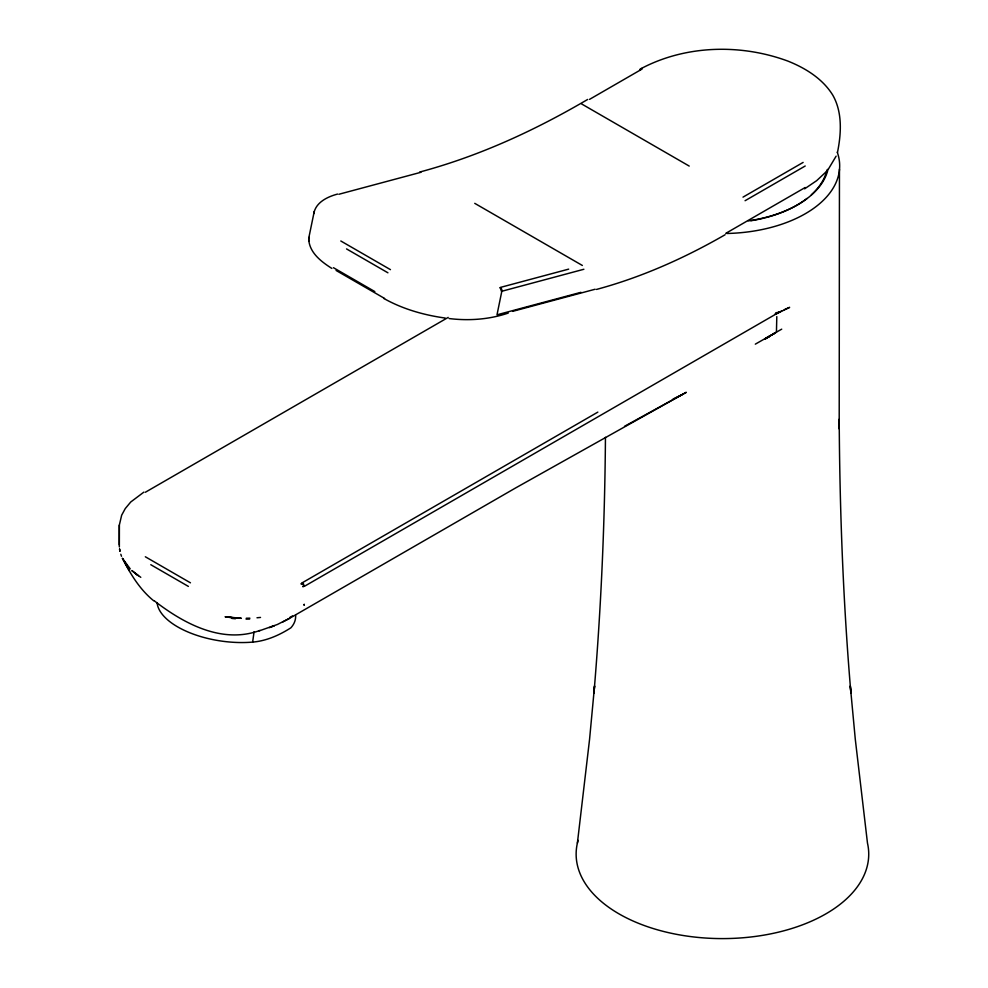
<?xml version="1.0" encoding="UTF-8"?>
<svg xmlns="http://www.w3.org/2000/svg" width="988" height="988" viewBox="0 0 988 988"><rect width="100%" height="100%" fill="white"/><g stroke="black" fill="none" stroke-linecap="round" stroke-linejoin="round"><path stroke-width="1.48" d="M143.877 492.123L130.737 502.003L125.254 508.585L121.66 515.205L119.326 525.147L119.35 546.957M839.454 169.183L839.195 428.878L839.195 419.233C839.738 510.66 843.147 602.087 850.915 693.193L850.298 685.919L855.299 739.345L867.476 843.11A146.298 84.462 0 0 1 720.042 938.588A146.298 84.462 0 0 1 578.091 840.38M119.264 544.87L119.326 525.147M605.446 437.301C604.817 522.701 601.124 608.089 593.949 693.193L594.566 685.919L589.564 739.345L577.387 843.11M308.898 241.121L309.145 236.206L313.789 213.68C315.666 202.33 327.571 196.723 337.575 194.068M308.812 238.935L308.985 237.293M157.067 602.594A69.852 32.715 8 0 0 252.632 642.101L254.089 631.727M313.789 213.68L314.308 211.346M304.131 604.989L304.255 604.224L304.057 605.138M837.466 152.498C841.282 133.751 842.579 112.311 832.785 95.157C822.658 78.707 805.442 68.098 787.868 61.083C740.852 43.707 685.672 44.954 641.027 68.654M836.12 156.166L828.438 169.022M825.931 171.998L816.656 180.668L804.603 188.844M259.128 630.9L277.406 624.478L289.595 618.315L515.464 488.035L686.302 392.31L624.552 426.297M587.662 99.455C534.261 130.762 478.982 156.141 419.628 172.073M589.564 99.356L641.743 69.234M145.335 492.271L448.206 317.407M743.013 197.131L803.133 162.415M745.076 200.712L805.208 165.996M725.735 233.378L805.208 187.498M302.18 582.821L597.839 412.12M304.255 586.403L776.803 313.579L789.647 307.354L784.287 309.689M755.314 344.157L781.718 329.152M725.13 234.724C684.672 258.041 641.62 277.27 596.456 289.447M289.83 617.438L292.522 615.956M289.595 618.315L282.482 622.107M781.718 310.936L777.939 312.937C783.546 309.343 771.183 317.407 776.605 312.529L775.469 314.147L778.013 312.257L776.803 313.579M682.869 394.212L673.001 399.066M272.009 626.614L274.269 625.688L269.378 627.664M773.221 333.858L775.864 332.499A20.748 12.041 -59.7 0 0 776.445 332.079L776.803 316.617M259.992 630.43C222.053 644.349 183.682 623.564 154.276 600.803M338.896 194.266L420.95 172.283M500.286 287.446L568.668 269.131M583.883 269.267L501.818 291.262L497.001 314.814L580.956 292.325M512.587 311.368L595.134 289.237M508.227 313.085C489.245 319.507 468.917 320.964 449.095 318.544M252.632 642.114C266.414 640.94 279.332 635.198 290.867 627.825A69.852 32.715 8 0 0 295.622 615.363M256.991 617.772L260.523 617.438M246.296 618.229L249.865 618.167M246.074 619.13L249.643 619.081M232.057 617.611L241.368 618.315L225.079 616.771L232.057 617.611L227.672 617.167M231.884 618.439L235.416 618.747M445.255 318.062C423.852 315.086 402.622 309.046 383.715 298.401M581.611 103.938L689.216 166.07M474.746 203.343L582.352 265.463M340.798 240.986L390.458 269.65M346.541 248.914L387.926 272.799M333.438 267.686L374.823 291.584M336.081 270.453L384.567 298.438M145.335 556.775L190.449 582.821M150.781 564.704L188.375 586.403M331.869 268.427C321.767 262.005 310.257 253.434 308.836 240.615M137.443 575.102L131.849 570.57L140.79 577.338M136.196 574.127L138.444 575.757M153.696 600.778C140.988 590.503 132.009 576.523 124.451 562.221M130.243 568.89L122.537 558.553L126.736 565.087M129.539 570.916L122.327 558.282M120.808 554.256L121.499 556.281M837.268 152.201A117.239 67.69 0 0 1 726.674 233.489M828.08 169.072A106.519 61.503 0 0 1 748.249 220.892M826.919 169.948A105.346 60.824 0 0 1 811.346 194.821M806.974 198.477A105.346 60.824 0 0 1 765.404 217.718M763.996 218.076A105.346 60.824 0 0 1 750.942 220.744M639.767 69.753A2.927 1.692 60 0 1 641.41 69.074L642.077 68.617A2.927 1.68 60.5 0 0 640.471 69.543M303.402 583.982L302.946 584.773C304.724 585.575 302.983 582.574 302.637 584.291L303.402 583.982M302.501 583.044L301.204 583.883L302.501 583.044M766.132 338.341L764.971 339.156L770.492 335.834L766.132 338.341M774.481 333.376L766.157 338.118L774.481 333.376M303.501 586.316L302.785 586.724L304.23 586.02L303.501 586.316M500.607 287.669L499.965 287.916A2.927 2.05 75.6 0 1 501.151 290.917L501.879 290.83A2.927 2.075 75 0 0 500.607 287.669M119.968 551.131L119.573 549.044L119.968 551.131"/></g></svg>
